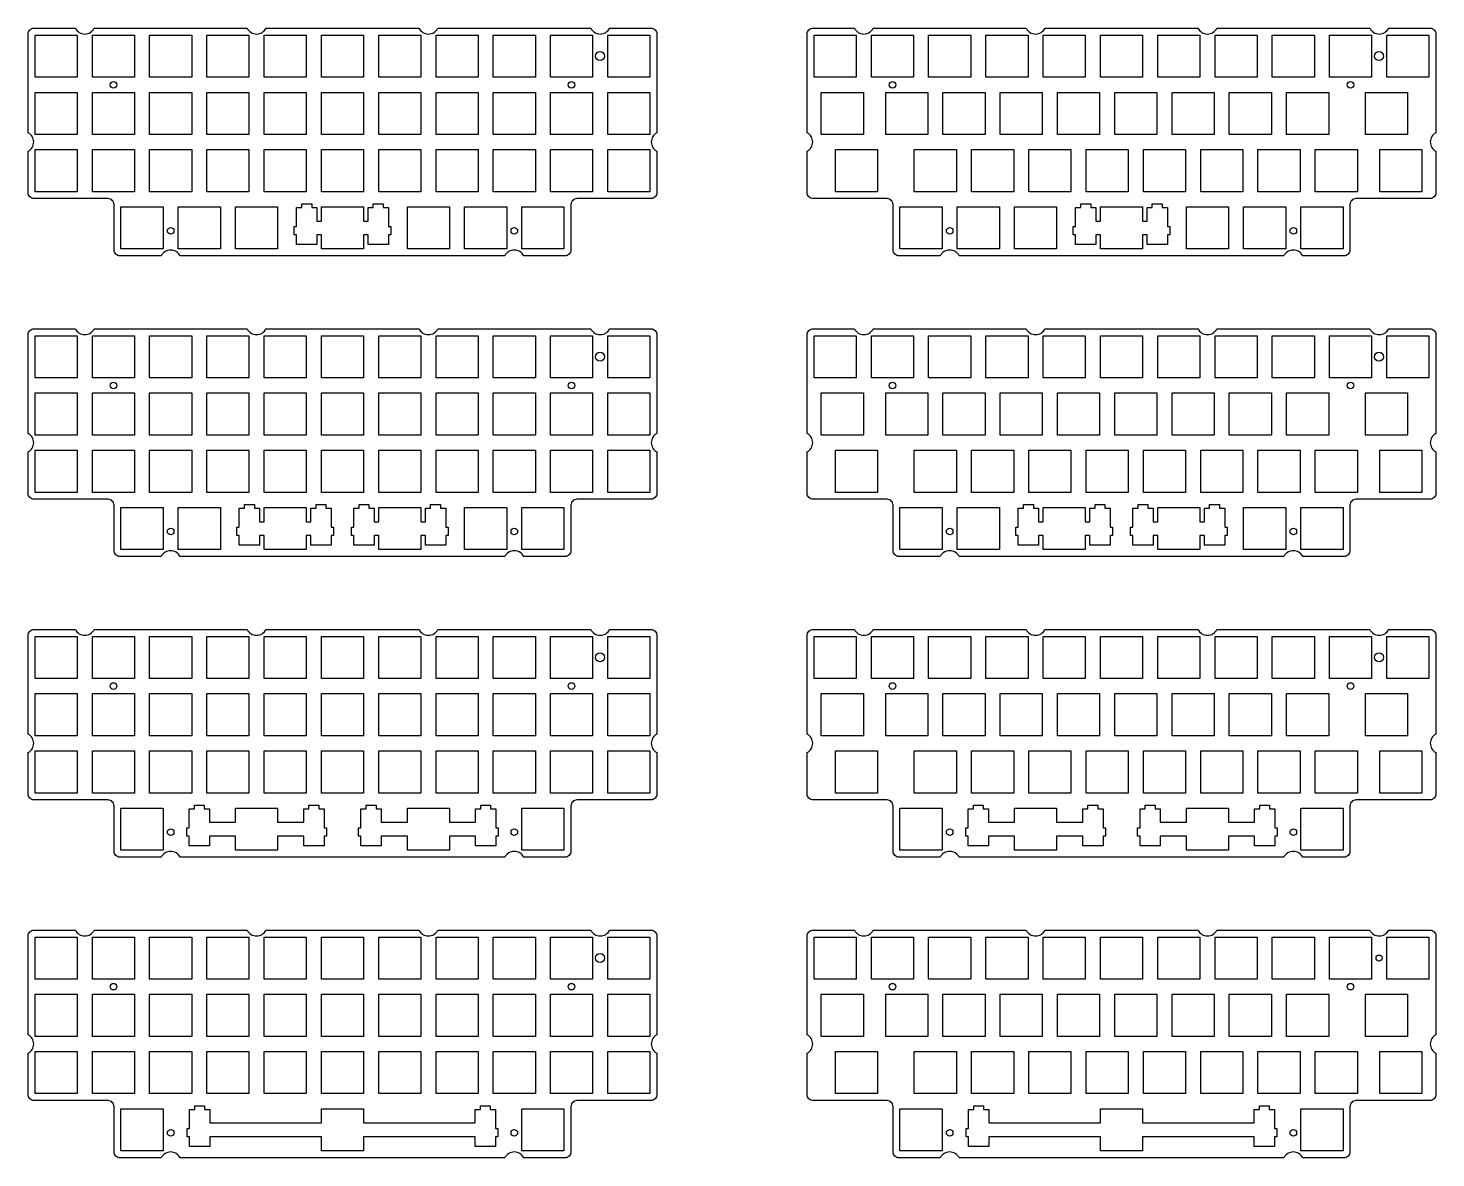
# Model space of a CAD drawing. Header units: millimetres. Extents: x -16 to 909, y -412 to 278.
# Drawn here: x -16.4 to 451.8, y -412.3 to -36.6 of the extents above; entities that cross this region are included whole.
import ezdxf

# ---------------------------------------------------------------- set-up
doc = ezdxf.new("R2010")
doc.units = ezdxf.units.MM
doc.header["$MEASUREMENT"] = 0

msp = doc.modelspace()

# ---------------------------------------------------------------- linework, layer by layer
for points in [[(170.74, -36.58, 0.620659), (177.01, -36.58), (190.7, -36.58, -0.414214), (192.7, -38.58), (192.7, -71.37, 0.59797), (192.7, -77.54), (192.7, -91.28, -0.414214), (190.7, -93.28), (166.12, -93.28, 0.414214), (164.12, -95.28), (164.12, -110.33, -0.414214), (162.12, -112.33), (148.43, -112.33, 0.620659), (142.16, -112.33), (34.13, -112.33, 0.620659), (27.86, -112.33), (14.17, -112.33, -0.414214), (12.17, -110.33), (12.17, -95.28, 0.414214), (10.17, -93.28), (-14.4, -93.28, -0.414214), (-16.4, -91.28), (-16.4, -77.54, 0.59797), (-16.4, -71.37), (-16.4, -38.58, -0.414214), (-14.4, -36.58), (-0.71, -36.58, 0.620659), (5.56, -36.58), (56.44, -36.58, 0.620659), (62.71, -36.58), (113.59, -36.58, 0.620659), (119.86, -36.58)], [(429.84, -36.58, 0.620659), (436.11, -36.58), (449.8, -36.58, -0.414214), (451.8, -38.58), (451.8, -71.37, 0.59797), (451.8, -77.54), (451.8, -91.28, -0.414214), (449.8, -93.28), (425.22, -93.28, 0.414214), (423.22, -95.28), (423.22, -110.33, -0.414214), (421.22, -112.33), (407.53, -112.33, 0.620659), (401.26, -112.33), (293.23, -112.33, 0.620659), (286.96, -112.33), (273.27, -112.33, -0.414214), (271.27, -110.33), (271.27, -95.28, 0.414214), (269.27, -93.28), (244.7, -93.28, -0.414214), (242.7, -91.28), (242.7, -77.54, 0.59797), (242.7, -71.37), (242.7, -38.58, -0.414214), (244.7, -36.58), (258.39, -36.58, 0.620659), (264.66, -36.58), (315.54, -36.58, 0.620659), (321.81, -36.58), (372.69, -36.58, 0.620659), (378.96, -36.58)], [(170.74, -136.58, 0.620659), (177.01, -136.58), (190.7, -136.58, -0.414214), (192.7, -138.58), (192.7, -171.37, 0.59797), (192.7, -177.54), (192.7, -191.28, -0.414214), (190.7, -193.28), (166.12, -193.28, 0.414214), (164.12, -195.28), (164.12, -210.33, -0.414214), (162.12, -212.33), (148.43, -212.33, 0.620659), (142.16, -212.33), (34.13, -212.33, 0.620659), (27.86, -212.33), (14.17, -212.33, -0.414214), (12.17, -210.33), (12.17, -195.28, 0.414214), (10.17, -193.28), (-14.4, -193.28, -0.414214), (-16.4, -191.28), (-16.4, -177.54, 0.59797), (-16.4, -171.37), (-16.4, -138.58, -0.414214), (-14.4, -136.58), (-0.71, -136.58, 0.620659), (5.56, -136.58), (56.44, -136.58, 0.620659), (62.71, -136.58), (113.59, -136.58, 0.620659), (119.86, -136.58)], [(429.84, -136.58, 0.620659), (436.11, -136.58), (449.8, -136.58, -0.414214), (451.8, -138.58), (451.8, -171.37, 0.59797), (451.8, -177.54), (451.8, -191.28, -0.414214), (449.8, -193.28), (425.22, -193.28, 0.414214), (423.22, -195.28), (423.22, -210.33, -0.414214), (421.22, -212.33), (407.53, -212.33, 0.620659), (401.26, -212.33), (293.23, -212.33, 0.620659), (286.96, -212.33), (273.27, -212.33, -0.414214), (271.27, -210.33), (271.27, -195.28, 0.414214), (269.27, -193.28), (244.7, -193.28, -0.414214), (242.7, -191.28), (242.7, -177.54, 0.59797), (242.7, -171.37), (242.7, -138.58, -0.414214), (244.7, -136.58), (258.39, -136.58, 0.620659), (264.66, -136.58), (315.54, -136.58, 0.620659), (321.81, -136.58), (372.69, -136.58, 0.620659), (378.96, -136.58)], [(170.74, -236.58, 0.620659), (177.01, -236.58), (190.7, -236.58, -0.414214), (192.7, -238.58), (192.7, -271.37, 0.59797), (192.7, -277.54), (192.7, -291.28, -0.414214), (190.7, -293.28), (166.12, -293.28, 0.414214), (164.12, -295.28), (164.12, -310.33, -0.414214), (162.12, -312.33), (148.43, -312.33, 0.620659), (142.16, -312.33), (34.13, -312.33, 0.620659), (27.86, -312.33), (14.17, -312.33, -0.414214), (12.17, -310.33), (12.17, -295.28, 0.414214), (10.17, -293.28), (-14.4, -293.28, -0.414214), (-16.4, -291.28), (-16.4, -277.54, 0.59797), (-16.4, -271.37), (-16.4, -238.58, -0.414214), (-14.4, -236.58), (-0.71, -236.58, 0.620659), (5.56, -236.58), (56.44, -236.58, 0.620659), (62.71, -236.58), (113.59, -236.58, 0.620659), (119.86, -236.58)], [(429.84, -236.58, 0.620659), (436.11, -236.58), (449.8, -236.58, -0.414214), (451.8, -238.58), (451.8, -271.37, 0.59797), (451.8, -277.54), (451.8, -291.28, -0.414214), (449.8, -293.28), (425.22, -293.28, 0.414214), (423.22, -295.28), (423.22, -310.33, -0.414214), (421.22, -312.33), (407.53, -312.33, 0.620659), (401.26, -312.33), (293.23, -312.33, 0.620659), (286.96, -312.33), (273.27, -312.33, -0.414214), (271.27, -310.33), (271.27, -295.28, 0.414214), (269.27, -293.28), (244.7, -293.28, -0.414214), (242.7, -291.28), (242.7, -277.54, 0.59797), (242.7, -271.37), (242.7, -238.58, -0.414214), (244.7, -236.58), (258.39, -236.58, 0.620659), (264.66, -236.58), (315.54, -236.58, 0.620659), (321.81, -236.58), (372.69, -236.58, 0.620659), (378.96, -236.58)], [(170.74, -336.58, 0.620659), (177.01, -336.58), (190.7, -336.58, -0.414214), (192.7, -338.58), (192.7, -371.37, 0.59797), (192.7, -377.54), (192.7, -391.28, -0.414214), (190.7, -393.28), (166.12, -393.28, 0.414214), (164.12, -395.28), (164.12, -410.33, -0.414214), (162.12, -412.33), (148.43, -412.33, 0.620659), (142.16, -412.33), (34.13, -412.33, 0.620659), (27.86, -412.33), (14.17, -412.33, -0.414214), (12.17, -410.33), (12.17, -395.28, 0.414214), (10.17, -393.28), (-14.4, -393.28, -0.414214), (-16.4, -391.28), (-16.4, -377.54, 0.59797), (-16.4, -371.37), (-16.4, -338.58, -0.414214), (-14.4, -336.58), (-0.71, -336.58, 0.620659), (5.56, -336.58), (56.44, -336.58, 0.620659), (62.71, -336.58), (113.59, -336.58, 0.620659), (119.86, -336.58)], [(429.84, -336.58, 0.620659), (436.11, -336.58), (449.8, -336.58, -0.414214), (451.8, -338.58), (451.8, -371.37, 0.59797), (451.8, -377.54), (451.8, -391.28, -0.414214), (449.8, -393.28), (425.22, -393.28, 0.414214), (423.22, -395.28), (423.22, -410.33, -0.414214), (421.22, -412.33), (407.53, -412.33, 0.620659), (401.26, -412.33), (293.23, -412.33, 0.620659), (286.96, -412.33), (273.27, -412.33, -0.414214), (271.27, -410.33), (271.27, -395.28, 0.414214), (269.27, -393.28), (244.7, -393.28, -0.414214), (242.7, -391.28), (242.7, -377.54, 0.59797), (242.7, -371.37), (242.7, -338.58, -0.414214), (244.7, -336.58), (258.39, -336.58, 0.620659), (264.66, -336.58), (315.54, -336.58, 0.620659), (321.81, -336.58), (372.69, -336.58, 0.620659), (378.96, -336.58)]]:
    msp.add_lwpolyline(points, format="xyb", close=True)
for points in [[(-0.1, -52.88), (-14.1, -52.88), (-14.1, -38.88), (-0.1, -38.88)], [(18.95, -38.88), (18.95, -52.88), (4.95, -52.88), (4.95, -38.88)], [(38, -38.88), (38, -52.88), (24, -52.88), (24, -38.88)], [(43.05, -38.88), (57.05, -38.88), (57.05, -52.88), (43.05, -52.88)], [(62.1, -38.88), (76.1, -38.88), (76.1, -52.88), (62.1, -52.88)], [(81.15, -52.88), (81.15, -38.88), (95.15, -38.88), (95.15, -52.88)], [(114.2, -52.88), (100.2, -52.88), (100.2, -38.88), (114.2, -38.88)], [(133.25, -38.88), (133.25, -52.88), (119.25, -52.88), (119.25, -38.88)], [(138.3, -52.88), (138.3, -38.88), (152.3, -38.88), (152.3, -52.88)], [(157.35, -52.88), (157.35, -38.88), (171.35, -38.88), (171.35, -52.88)], [(190.4, -52.88), (176.4, -52.88), (176.4, -38.88), (190.4, -38.88)], [(259, -38.88), (259, -52.88), (245, -52.88), (245, -38.88)], [(278.05, -38.88), (278.05, -52.88), (264.05, -52.88), (264.05, -38.88)], [(297.1, -38.88), (297.1, -52.88), (283.1, -52.88), (283.1, -38.88)], [(302.15, -52.88), (302.15, -38.88), (316.15, -38.88), (316.15, -52.88)], [(321.2, -52.88), (321.2, -38.88), (335.2, -38.88), (335.2, -52.88)], [(354.25, -52.88), (340.25, -52.88), (340.25, -38.88), (354.25, -38.88)], [(373.3, -38.88), (373.3, -52.88), (359.3, -52.88), (359.3, -38.88)], [(392.35, -38.88), (392.35, -52.88), (378.35, -52.88), (378.35, -38.88)], [(411.4, -38.88), (411.4, -52.88), (397.4, -52.88), (397.4, -38.88)], [(430.45, -38.88), (430.45, -52.88), (416.45, -52.88), (416.45, -38.88)], [(449.5, -52.88), (435.5, -52.88), (435.5, -38.88), (449.5, -38.88)], [(-14.1, -71.93), (-14.1, -57.93), (-0.1, -57.93), (-0.1, -71.93)], [(4.95, -71.93), (4.95, -57.93), (18.95, -57.93), (18.95, -71.93)], [(24, -71.93), (24, -57.93), (38, -57.93), (38, -71.93)], [(43.05, -71.93), (43.05, -57.93), (57.05, -57.93), (57.05, -71.93)], [(62.1, -71.93), (62.1, -57.93), (76.1, -57.93), (76.1, -71.93)], [(81.15, -71.93), (81.15, -57.93), (95.15, -57.93), (95.15, -71.93)], [(100.2, -71.93), (100.2, -57.93), (114.2, -57.93), (114.2, -71.93)], [(119.25, -71.93), (119.25, -57.93), (133.25, -57.93), (133.25, -71.93)], [(138.3, -71.93), (138.3, -57.93), (152.3, -57.93), (152.3, -71.93)], [(157.35, -71.93), (157.35, -57.93), (171.35, -57.93), (171.35, -71.93)], [(176.4, -71.93), (176.4, -57.93), (190.4, -57.93), (190.4, -71.93)], [(247.38, -57.93), (261.38, -57.93), (261.38, -71.93), (247.38, -71.93)], [(268.81, -57.93), (282.81, -57.93), (282.81, -71.93), (268.81, -71.93)], [(301.86, -57.93), (301.86, -71.93), (287.86, -71.93), (287.86, -57.93)], [(306.91, -71.93), (306.91, -57.93), (320.91, -57.93), (320.91, -71.93)], [(325.96, -57.93), (339.96, -57.93), (339.96, -71.93), (325.96, -71.93)], [(345.01, -57.93), (359.01, -57.93), (359.01, -71.93), (345.01, -71.93)], [(378.06, -57.93), (378.06, -71.93), (364.06, -71.93), (364.06, -57.93)], [(383.11, -71.93), (383.11, -57.93), (397.11, -57.93), (397.11, -71.93)], [(402.16, -57.93), (416.16, -57.93), (416.16, -71.93), (402.16, -71.93)], [(428.35, -57.93), (442.35, -57.93), (442.35, -71.93), (428.35, -71.93)], [(-14.1, -90.98), (-14.1, -76.98), (-0.1, -76.98), (-0.1, -90.98)], [(18.95, -90.98), (4.95, -90.98), (4.95, -76.98), (18.95, -76.98)], [(24, -90.98), (24, -76.98), (38, -76.98), (38, -90.98)], [(43.05, -90.98), (43.05, -76.98), (57.05, -76.98), (57.05, -90.98)], [(62.1, -90.98), (62.1, -76.98), (76.1, -76.98), (76.1, -90.98)], [(81.15, -90.98), (81.15, -76.98), (95.15, -76.98), (95.15, -90.98)], [(100.2, -90.98), (100.2, -76.98), (114.2, -76.98), (114.2, -90.98)], [(119.25, -90.98), (119.25, -76.98), (133.25, -76.98), (133.25, -90.98)], [(138.3, -90.98), (138.3, -76.98), (152.3, -76.98), (152.3, -90.98)], [(157.35, -90.98), (157.35, -76.98), (171.35, -76.98), (171.35, -90.98)], [(176.4, -90.98), (176.4, -76.98), (190.4, -76.98), (190.4, -90.98)], [(266.14, -76.98), (266.14, -90.98), (252.14, -90.98), (252.14, -76.98)], [(292.34, -76.98), (292.34, -90.98), (278.34, -90.98), (278.34, -76.98)], [(311.39, -76.98), (311.39, -90.98), (297.39, -90.98), (297.39, -76.98)], [(316.44, -90.98), (316.44, -76.98), (330.44, -76.98), (330.44, -90.98)], [(335.49, -90.98), (335.49, -76.98), (349.49, -76.98), (349.49, -90.98)], [(368.54, -76.98), (368.54, -90.98), (354.54, -90.98), (354.54, -76.98)], [(387.59, -90.98), (373.59, -90.98), (373.59, -76.98), (387.59, -76.98)], [(392.64, -90.98), (392.64, -76.98), (406.64, -76.98), (406.64, -90.98)], [(425.69, -90.98), (411.69, -90.98), (411.69, -76.98), (425.69, -76.98)], [(447.12, -76.98), (447.12, -90.98), (433.12, -90.98), (433.12, -76.98)], [(14.47, -110.03), (14.47, -96.03), (28.47, -96.03), (28.47, -110.03)], [(47.52, -96.03), (47.52, -110.03), (33.52, -110.03), (33.52, -96.03)], [(52.57, -96.03), (66.57, -96.03), (66.57, -110.03), (52.57, -110.03)], [(95.15, -100.73), (96.67, -100.73), (96.67, -96.26), (98.4, -96.26), (98.4, -95.06), (101.7, -95.06), (101.7, -96.26), (103.42, -96.26), (103.42, -102.53), (104.25, -102.53), (104.25, -105.33), (103.42, -105.33), (103.42, -108.56), (96.67, -108.56), (96.67, -105.33), (95.15, -105.33), (95.15, -110.03), (81.15, -110.03), (81.15, -105.33), (79.62, -105.33), (79.62, -108.56), (72.87, -108.56), (72.87, -105.33), (72.05, -105.33), (72.05, -102.53), (72.87, -102.53), (72.87, -96.26), (74.6, -96.26), (74.6, -95.06), (77.9, -95.06), (77.9, -96.26), (79.62, -96.26), (79.62, -100.73), (81.15, -100.73), (81.15, -96.03), (95.15, -96.03)], [(109.72, -96.03), (123.72, -96.03), (123.72, -110.03), (109.72, -110.03)], [(128.77, -110.03), (128.77, -96.03), (142.77, -96.03), (142.77, -110.03)], [(147.82, -96.03), (161.82, -96.03), (161.82, -110.03), (147.82, -110.03)], [(273.57, -96.03), (287.57, -96.03), (287.57, -110.03), (273.57, -110.03)], [(292.62, -96.03), (306.62, -96.03), (306.62, -110.03), (292.62, -110.03)], [(325.67, -110.03), (311.67, -110.03), (311.67, -96.03), (325.67, -96.03)], [(340.25, -105.33), (338.72, -105.33), (338.72, -108.56), (331.97, -108.56), (331.97, -105.33), (331.15, -105.33), (331.15, -102.53), (331.97, -102.53), (331.97, -96.26), (333.7, -96.26), (333.7, -95.06), (337, -95.06), (337, -96.26), (338.72, -96.26), (338.72, -100.73), (340.25, -100.73), (340.25, -96.03), (354.25, -96.03), (354.25, -100.73), (355.77, -100.73), (355.77, -96.26), (357.5, -96.26), (357.5, -95.06), (360.8, -95.06), (360.8, -96.26), (362.52, -96.26), (362.52, -102.53), (363.35, -102.53), (363.35, -105.33), (362.52, -105.33), (362.52, -108.56), (355.77, -108.56), (355.77, -105.33), (354.25, -105.33), (354.25, -110.03), (340.25, -110.03)], [(382.82, -110.03), (368.82, -110.03), (368.82, -96.03), (382.82, -96.03)], [(387.87, -110.03), (387.87, -96.03), (401.87, -96.03), (401.87, -110.03)], [(406.92, -96.03), (420.92, -96.03), (420.92, -110.03), (406.92, -110.03)], [(-0.1, -152.88), (-14.1, -152.88), (-14.1, -138.88), (-0.1, -138.88)], [(18.95, -138.88), (18.95, -152.88), (4.95, -152.88), (4.95, -138.88)], [(38, -138.88), (38, -152.88), (24, -152.88), (24, -138.88)], [(43.05, -138.88), (57.05, -138.88), (57.05, -152.88), (43.05, -152.88)], [(62.1, -138.88), (76.1, -138.88), (76.1, -152.88), (62.1, -152.88)], [(81.15, -152.88), (81.15, -138.88), (95.15, -138.88), (95.15, -152.88)], [(114.2, -152.88), (100.2, -152.88), (100.2, -138.88), (114.2, -138.88)], [(133.25, -138.88), (133.25, -152.88), (119.25, -152.88), (119.25, -138.88)], [(138.3, -152.88), (138.3, -138.88), (152.3, -138.88), (152.3, -152.88)], [(157.35, -152.88), (157.35, -138.88), (171.35, -138.88), (171.35, -152.88)], [(190.4, -152.88), (176.4, -152.88), (176.4, -138.88), (190.4, -138.88)], [(259, -138.88), (259, -152.88), (245, -152.88), (245, -138.88)], [(278.05, -138.88), (278.05, -152.88), (264.05, -152.88), (264.05, -138.88)], [(297.1, -138.88), (297.1, -152.88), (283.1, -152.88), (283.1, -138.88)], [(302.15, -152.88), (302.15, -138.88), (316.15, -138.88), (316.15, -152.88)], [(321.2, -152.88), (321.2, -138.88), (335.2, -138.88), (335.2, -152.88)], [(354.25, -152.88), (340.25, -152.88), (340.25, -138.88), (354.25, -138.88)], [(373.3, -138.88), (373.3, -152.88), (359.3, -152.88), (359.3, -138.88)], [(392.35, -138.88), (392.35, -152.88), (378.35, -152.88), (378.35, -138.88)], [(411.4, -138.88), (411.4, -152.88), (397.4, -152.88), (397.4, -138.88)], [(430.45, -138.88), (430.45, -152.88), (416.45, -152.88), (416.45, -138.88)], [(449.5, -152.88), (435.5, -152.88), (435.5, -138.88), (449.5, -138.88)], [(-14.1, -171.93), (-14.1, -157.93), (-0.1, -157.93), (-0.1, -171.93)], [(4.95, -171.93), (4.95, -157.93), (18.95, -157.93), (18.95, -171.93)], [(24, -171.93), (24, -157.93), (38, -157.93), (38, -171.93)], [(43.05, -171.93), (43.05, -157.93), (57.05, -157.93), (57.05, -171.93)], [(62.1, -171.93), (62.1, -157.93), (76.1, -157.93), (76.1, -171.93)], [(81.15, -171.93), (81.15, -157.93), (95.15, -157.93), (95.15, -171.93)], [(100.2, -171.93), (100.2, -157.93), (114.2, -157.93), (114.2, -171.93)], [(119.25, -171.93), (119.25, -157.93), (133.25, -157.93), (133.25, -171.93)], [(138.3, -171.93), (138.3, -157.93), (152.3, -157.93), (152.3, -171.93)], [(157.35, -171.93), (157.35, -157.93), (171.35, -157.93), (171.35, -171.93)], [(176.4, -171.93), (176.4, -157.93), (190.4, -157.93), (190.4, -171.93)], [(247.38, -157.93), (261.38, -157.93), (261.38, -171.93), (247.38, -171.93)], [(268.81, -157.93), (282.81, -157.93), (282.81, -171.93), (268.81, -171.93)], [(301.86, -157.93), (301.86, -171.93), (287.86, -171.93), (287.86, -157.93)], [(306.91, -171.93), (306.91, -157.93), (320.91, -157.93), (320.91, -171.93)], [(325.96, -157.93), (339.96, -157.93), (339.96, -171.93), (325.96, -171.93)], [(345.01, -157.93), (359.01, -157.93), (359.01, -171.93), (345.01, -171.93)], [(378.06, -157.93), (378.06, -171.93), (364.06, -171.93), (364.06, -157.93)], [(383.11, -171.93), (383.11, -157.93), (397.11, -157.93), (397.11, -171.93)], [(402.16, -157.93), (416.16, -157.93), (416.16, -171.93), (402.16, -171.93)], [(428.35, -157.93), (442.35, -157.93), (442.35, -171.93), (428.35, -171.93)], [(-14.1, -190.98), (-14.1, -176.98), (-0.1, -176.98), (-0.1, -190.98)], [(18.95, -190.98), (4.95, -190.98), (4.95, -176.98), (18.95, -176.98)], [(24, -190.98), (24, -176.98), (38, -176.98), (38, -190.98)], [(43.05, -190.98), (43.05, -176.98), (57.05, -176.98), (57.05, -190.98)], [(62.1, -190.98), (62.1, -176.98), (76.1, -176.98), (76.1, -190.98)], [(81.15, -190.98), (81.15, -176.98), (95.15, -176.98), (95.15, -190.98)], [(100.2, -190.98), (100.2, -176.98), (114.2, -176.98), (114.2, -190.98)], [(119.25, -190.98), (119.25, -176.98), (133.25, -176.98), (133.25, -190.98)], [(138.3, -190.98), (138.3, -176.98), (152.3, -176.98), (152.3, -190.98)], [(157.35, -190.98), (157.35, -176.98), (171.35, -176.98), (171.35, -190.98)], [(176.4, -190.98), (176.4, -176.98), (190.4, -176.98), (190.4, -190.98)], [(266.14, -176.98), (266.14, -190.98), (252.14, -190.98), (252.14, -176.98)], [(292.34, -190.98), (278.34, -190.98), (278.34, -176.98), (292.34, -176.98)], [(311.39, -176.98), (311.39, -190.98), (297.39, -190.98), (297.39, -176.98)], [(316.44, -190.98), (316.44, -176.98), (330.44, -176.98), (330.44, -190.98)], [(349.49, -176.98), (349.49, -190.98), (335.49, -190.98), (335.49, -176.98)], [(368.54, -176.98), (368.54, -190.98), (354.54, -190.98), (354.54, -176.98)], [(387.59, -190.98), (373.59, -190.98), (373.59, -176.98), (387.59, -176.98)], [(392.64, -190.98), (392.64, -176.98), (406.64, -176.98), (406.64, -190.98)], [(425.69, -190.98), (411.69, -190.98), (411.69, -176.98), (425.69, -176.98)], [(447.12, -176.98), (447.12, -190.98), (433.12, -190.98), (433.12, -176.98)], [(14.47, -196.03), (28.47, -196.03), (28.47, -210.03), (14.47, -210.03)], [(33.52, -196.03), (47.52, -196.03), (47.52, -210.03), (33.52, -210.03)], [(62.1, -205.33), (60.57, -205.33), (60.57, -208.56), (53.82, -208.56), (53.82, -205.33), (53, -205.33), (53, -202.53), (53.82, -202.53), (53.82, -196.26), (55.55, -196.26), (55.55, -195.06), (58.85, -195.06), (58.85, -196.26), (60.57, -196.26), (60.57, -200.73), (62.1, -200.73), (62.1, -196.03), (76.1, -196.03), (76.1, -200.73), (77.62, -200.73), (77.62, -196.26), (79.35, -196.26), (79.35, -195.06), (82.65, -195.06), (82.65, -196.26), (84.37, -196.26), (84.37, -202.53), (85.2, -202.53), (85.2, -205.33), (84.37, -205.33), (84.37, -208.56), (77.62, -208.56), (77.62, -205.33), (76.1, -205.33), (76.1, -210.03), (62.1, -210.03)], [(100.2, -205.33), (98.67, -205.33), (98.67, -208.56), (91.92, -208.56), (91.92, -205.33), (91.1, -205.33), (91.1, -202.53), (91.92, -202.53), (91.92, -196.26), (93.65, -196.26), (93.65, -195.06), (96.95, -195.06), (96.95, -196.26), (98.67, -196.26), (98.67, -200.73), (100.2, -200.73), (100.2, -196.03), (114.2, -196.03), (114.2, -200.73), (115.72, -200.73), (115.72, -196.26), (117.45, -196.26), (117.45, -195.06), (120.75, -195.06), (120.75, -196.26), (122.47, -196.26), (122.47, -202.53), (123.3, -202.53), (123.3, -205.33), (122.47, -205.33), (122.47, -208.56), (115.72, -208.56), (115.72, -205.33), (114.2, -205.33), (114.2, -210.03), (100.2, -210.03)], [(128.77, -210.03), (128.77, -196.03), (142.77, -196.03), (142.77, -210.03)], [(161.82, -196.03), (161.82, -210.03), (147.82, -210.03), (147.82, -196.03)], [(273.57, -210.03), (273.57, -196.03), (287.57, -196.03), (287.57, -210.03)], [(292.62, -196.03), (306.62, -196.03), (306.62, -210.03), (292.62, -210.03)], [(335.2, -200.73), (336.72, -200.73), (336.72, -196.26), (338.45, -196.26), (338.45, -195.06), (341.75, -195.06), (341.75, -196.26), (343.47, -196.26), (343.47, -202.53), (344.3, -202.53), (344.3, -205.33), (343.47, -205.33), (343.47, -208.56), (336.72, -208.56), (336.72, -205.33), (335.2, -205.33), (335.2, -210.03), (321.2, -210.03), (321.2, -205.33), (319.67, -205.33), (319.67, -208.56), (312.92, -208.56), (312.92, -205.33), (312.1, -205.33), (312.1, -202.53), (312.92, -202.53), (312.92, -196.26), (314.65, -196.26), (314.65, -195.06), (317.95, -195.06), (317.95, -196.26), (319.67, -196.26), (319.67, -200.73), (321.2, -200.73), (321.2, -196.03), (335.2, -196.03)], [(373.3, -200.73), (374.82, -200.73), (374.82, -196.26), (376.55, -196.26), (376.55, -195.06), (379.85, -195.06), (379.85, -196.26), (381.57, -196.26), (381.57, -202.53), (382.4, -202.53), (382.4, -205.33), (381.57, -205.33), (381.57, -208.56), (374.82, -208.56), (374.82, -205.33), (373.3, -205.33), (373.3, -210.03), (359.3, -210.03), (359.3, -205.33), (357.77, -205.33), (357.77, -208.56), (351.02, -208.56), (351.02, -205.33), (350.2, -205.33), (350.2, -202.53), (351.02, -202.53), (351.02, -196.26), (352.75, -196.26), (352.75, -195.06), (356.05, -195.06), (356.05, -196.26), (357.77, -196.26), (357.77, -200.73), (359.3, -200.73), (359.3, -196.03), (373.3, -196.03)], [(387.87, -210.03), (387.87, -196.03), (401.87, -196.03), (401.87, -210.03)], [(420.92, -210.03), (406.92, -210.03), (406.92, -196.03), (420.92, -196.03)], [(-14.1, -238.88), (-0.1, -238.88), (-0.1, -252.88), (-14.1, -252.88)], [(18.95, -252.88), (4.95, -252.88), (4.95, -238.88), (18.95, -238.88)], [(38, -252.88), (24, -252.88), (24, -238.88), (38, -238.88)], [(57.05, -252.88), (43.05, -252.88), (43.05, -238.88), (57.05, -238.88)], [(62.1, -252.88), (62.1, -238.88), (76.1, -238.88), (76.1, -252.88)], [(95.15, -252.88), (81.15, -252.88), (81.15, -238.88), (95.15, -238.88)], [(100.2, -238.88), (114.2, -238.88), (114.2, -252.88), (100.2, -252.88)], [(133.25, -252.88), (119.25, -252.88), (119.25, -238.88), (133.25, -238.88)], [(152.3, -252.88), (138.3, -252.88), (138.3, -238.88), (152.3, -238.88)], [(171.35, -252.88), (157.35, -252.88), (157.35, -238.88), (171.35, -238.88)], [(190.4, -238.88), (190.4, -252.88), (176.4, -252.88), (176.4, -238.88)], [(259, -238.88), (259, -252.88), (245, -252.88), (245, -238.88)], [(278.05, -238.88), (278.05, -252.88), (264.05, -252.88), (264.05, -238.88)], [(297.1, -238.88), (297.1, -252.88), (283.1, -252.88), (283.1, -238.88)], [(302.15, -252.88), (302.15, -238.88), (316.15, -238.88), (316.15, -252.88)], [(321.2, -252.88), (321.2, -238.88), (335.2, -238.88), (335.2, -252.88)], [(354.25, -252.88), (340.25, -252.88), (340.25, -238.88), (354.25, -238.88)], [(373.3, -238.88), (373.3, -252.88), (359.3, -252.88), (359.3, -238.88)], [(392.35, -238.88), (392.35, -252.88), (378.35, -252.88), (378.35, -238.88)], [(411.4, -238.88), (411.4, -252.88), (397.4, -252.88), (397.4, -238.88)], [(430.45, -238.88), (430.45, -252.88), (416.45, -252.88), (416.45, -238.88)], [(449.5, -252.88), (435.5, -252.88), (435.5, -238.88), (449.5, -238.88)], [(-14.1, -257.93), (-0.1, -257.93), (-0.1, -271.93), (-14.1, -271.93)], [(4.95, -257.93), (18.95, -257.93), (18.95, -271.93), (4.95, -271.93)], [(24, -271.93), (24, -257.93), (38, -257.93), (38, -271.93)], [(43.05, -257.93), (57.05, -257.93), (57.05, -271.93), (43.05, -271.93)], [(62.1, -257.93), (76.1, -257.93), (76.1, -271.93), (62.1, -271.93)], [(81.15, -257.93), (95.15, -257.93), (95.15, -271.93), (81.15, -271.93)], [(100.2, -257.93), (114.2, -257.93), (114.2, -271.93), (100.2, -271.93)], [(133.25, -257.93), (133.25, -271.93), (119.25, -271.93), (119.25, -257.93)], [(138.3, -257.93), (152.3, -257.93), (152.3, -271.93), (138.3, -271.93)], [(171.35, -257.93), (171.35, -271.93), (157.35, -271.93), (157.35, -257.93)], [(176.4, -257.93), (190.4, -257.93), (190.4, -271.93), (176.4, -271.93)], [(247.38, -257.93), (261.38, -257.93), (261.38, -271.93), (247.38, -271.93)], [(268.81, -257.93), (282.81, -257.93), (282.81, -271.93), (268.81, -271.93)], [(301.86, -257.93), (301.86, -271.93), (287.86, -271.93), (287.86, -257.93)], [(306.91, -271.93), (306.91, -257.93), (320.91, -257.93), (320.91, -271.93)], [(325.96, -257.93), (339.96, -257.93), (339.96, -271.93), (325.96, -271.93)], [(345.01, -257.93), (359.01, -257.93), (359.01, -271.93), (345.01, -271.93)], [(378.06, -257.93), (378.06, -271.93), (364.06, -271.93), (364.06, -257.93)], [(383.11, -271.93), (383.11, -257.93), (397.11, -257.93), (397.11, -271.93)], [(402.16, -257.93), (416.16, -257.93), (416.16, -271.93), (402.16, -271.93)], [(428.35, -257.93), (442.35, -257.93), (442.35, -271.93), (428.35, -271.93)], [(-0.1, -290.98), (-14.1, -290.98), (-14.1, -276.98), (-0.1, -276.98)], [(4.95, -290.98), (4.95, -276.98), (18.95, -276.98), (18.95, -290.98)], [(38, -290.98), (24, -290.98), (24, -276.98), (38, -276.98)], [(57.05, -290.98), (43.05, -290.98), (43.05, -276.98), (57.05, -276.98)], [(76.1, -290.98), (62.1, -290.98), (62.1, -276.98), (76.1, -276.98)], [(95.15, -290.98), (81.15, -290.98), (81.15, -276.98), (95.15, -276.98)], [(114.2, -276.98), (114.2, -290.98), (100.2, -290.98), (100.2, -276.98)], [(133.25, -290.98), (119.25, -290.98), (119.25, -276.98), (133.25, -276.98)], [(152.3, -276.98), (152.3, -290.98), (138.3, -290.98), (138.3, -276.98)], [(171.35, -290.98), (157.35, -290.98), (157.35, -276.98), (171.35, -276.98)], [(176.4, -276.98), (190.4, -276.98), (190.4, -290.98), (176.4, -290.98)], [(266.14, -276.98), (266.14, -290.98), (252.14, -290.98), (252.14, -276.98)], [(292.34, -290.98), (278.34, -290.98), (278.34, -276.98), (292.34, -276.98)], [(311.39, -276.98), (311.39, -290.98), (297.39, -290.98), (297.39, -276.98)], [(316.44, -290.98), (316.44, -276.98), (330.44, -276.98), (330.44, -290.98)], [(349.49, -276.98), (349.49, -290.98), (335.49, -290.98), (335.49, -276.98)], [(368.54, -276.98), (368.54, -290.98), (354.54, -290.98), (354.54, -276.98)], [(387.59, -290.98), (373.59, -290.98), (373.59, -276.98), (387.59, -276.98)], [(392.64, -290.98), (392.64, -276.98), (406.64, -276.98), (406.64, -290.98)], [(425.69, -290.98), (411.69, -290.98), (411.69, -276.98), (425.69, -276.98)], [(447.12, -276.98), (447.12, -290.98), (433.12, -290.98), (433.12, -276.98)], [(28.47, -296.03), (28.47, -310.03), (14.47, -310.03), (14.47, -296.03)], [(52.57, -305.33), (43.9, -305.33), (43.9, -308.56), (37.15, -308.56), (37.15, -305.33), (36.32, -305.33), (36.32, -302.53), (37.15, -302.53), (37.15, -296.26), (38.87, -296.26), (38.87, -295.06), (42.17, -295.06), (42.17, -296.26), (43.9, -296.26), (43.9, -300.73), (52.57, -300.73), (52.57, -296.03), (66.57, -296.03), (66.57, -300.73), (75.25, -300.73), (75.25, -296.26), (76.97, -296.26), (76.97, -295.06), (80.27, -295.06), (80.27, -296.26), (82, -296.26), (82, -302.53), (82.82, -302.53), (82.82, -305.33), (82, -305.33), (82, -308.56), (75.25, -308.56), (75.25, -305.33), (66.57, -305.33), (66.57, -310.03), (52.57, -310.03)], [(109.72, -305.33), (101.05, -305.33), (101.05, -308.56), (94.3, -308.56), (94.3, -305.33), (93.47, -305.33), (93.47, -302.53), (94.3, -302.53), (94.3, -296.26), (96.02, -296.26), (96.02, -295.06), (99.32, -295.06), (99.32, -296.26), (101.05, -296.26), (101.05, -300.73), (109.72, -300.73), (109.72, -296.03), (123.72, -296.03), (123.72, -300.73), (132.4, -300.73), (132.4, -296.26), (134.12, -296.26), (134.12, -295.06), (137.42, -295.06), (137.42, -296.26), (139.15, -296.26), (139.15, -302.53), (139.97, -302.53), (139.97, -305.33), (139.15, -305.33), (139.15, -308.56), (132.4, -308.56), (132.4, -305.33), (123.72, -305.33), (123.72, -310.03), (109.72, -310.03)], [(161.82, -296.03), (161.82, -310.03), (147.82, -310.03), (147.82, -296.03)], [(287.57, -310.03), (273.57, -310.03), (273.57, -296.03), (287.57, -296.03)], [(325.67, -300.73), (334.35, -300.73), (334.35, -296.26), (336.07, -296.26), (336.07, -295.06), (339.37, -295.06), (339.37, -296.26), (341.1, -296.26), (341.1, -302.53), (341.92, -302.53), (341.92, -305.33), (341.1, -305.33), (341.1, -308.56), (334.35, -308.56), (334.35, -305.33), (325.67, -305.33), (325.67, -310.03), (311.67, -310.03), (311.67, -305.33), (303, -305.33), (303, -308.56), (296.25, -308.56), (296.25, -305.33), (295.42, -305.33), (295.42, -302.53), (296.25, -302.53), (296.25, -296.26), (297.97, -296.26), (297.97, -295.06), (301.27, -295.06), (301.27, -296.26), (303, -296.26), (303, -300.73), (311.67, -300.73), (311.67, -296.03), (325.67, -296.03)], [(382.82, -300.73), (391.5, -300.73), (391.5, -296.26), (393.22, -296.26), (393.22, -295.06), (396.52, -295.06), (396.52, -296.26), (398.25, -296.26), (398.25, -302.53), (399.07, -302.53), (399.07, -305.33), (398.25, -305.33), (398.25, -308.56), (391.5, -308.56), (391.5, -305.33), (382.82, -305.33), (382.82, -310.03), (368.82, -310.03), (368.82, -305.33), (360.15, -305.33), (360.15, -308.56), (353.4, -308.56), (353.4, -305.33), (352.57, -305.33), (352.57, -302.53), (353.4, -302.53), (353.4, -296.26), (355.12, -296.26), (355.12, -295.06), (358.42, -295.06), (358.42, -296.26), (360.15, -296.26), (360.15, -300.73), (368.82, -300.73), (368.82, -296.03), (382.82, -296.03)], [(420.92, -296.03), (420.92, -310.03), (406.92, -310.03), (406.92, -296.03)], [(-0.1, -352.88), (-14.1, -352.88), (-14.1, -338.88), (-0.1, -338.88)], [(18.95, -338.88), (18.95, -352.88), (4.95, -352.88), (4.95, -338.88)], [(38, -338.88), (38, -352.88), (24, -352.88), (24, -338.88)], [(43.05, -338.88), (57.05, -338.88), (57.05, -352.88), (43.05, -352.88)], [(62.1, -338.88), (76.1, -338.88), (76.1, -352.88), (62.1, -352.88)], [(81.15, -352.88), (81.15, -338.88), (95.15, -338.88), (95.15, -352.88)], [(114.2, -352.88), (100.2, -352.88), (100.2, -338.88), (114.2, -338.88)], [(133.25, -338.88), (133.25, -352.88), (119.25, -352.88), (119.25, -338.88)], [(138.3, -352.88), (138.3, -338.88), (152.3, -338.88), (152.3, -352.88)], [(157.35, -352.88), (157.35, -338.88), (171.35, -338.88), (171.35, -352.88)], [(190.4, -352.88), (176.4, -352.88), (176.4, -338.88), (190.4, -338.88)], [(259, -338.88), (259, -352.88), (245, -352.88), (245, -338.88)], [(278.05, -338.88), (278.05, -352.88), (264.05, -352.88), (264.05, -338.88)], [(297.1, -338.88), (297.1, -352.88), (283.1, -352.88), (283.1, -338.88)], [(302.15, -352.88), (302.15, -338.88), (316.15, -338.88), (316.15, -352.88)], [(321.2, -352.88), (321.2, -338.88), (335.2, -338.88), (335.2, -352.88)], [(354.25, -352.88), (340.25, -352.88), (340.25, -338.88), (354.25, -338.88)], [(373.3, -338.88), (373.3, -352.88), (359.3, -352.88), (359.3, -338.88)], [(392.35, -338.88), (392.35, -352.88), (378.35, -352.88), (378.35, -338.88)], [(411.4, -338.88), (411.4, -352.88), (397.4, -352.88), (397.4, -338.88)], [(430.45, -338.88), (430.45, -352.88), (416.45, -352.88), (416.45, -338.88)], [(449.5, -352.88), (435.5, -352.88), (435.5, -338.88), (449.5, -338.88)], [(-14.1, -371.93), (-14.1, -357.93), (-0.1, -357.93), (-0.1, -371.93)], [(4.95, -371.93), (4.95, -357.93), (18.95, -357.93), (18.95, -371.93)], [(24, -371.93), (24, -357.93), (38, -357.93), (38, -371.93)], [(43.05, -371.93), (43.05, -357.93), (57.05, -357.93), (57.05, -371.93)], [(62.1, -371.93), (62.1, -357.93), (76.1, -357.93), (76.1, -371.93)], [(81.15, -371.93), (81.15, -357.93), (95.15, -357.93), (95.15, -371.93)], [(100.2, -371.93), (100.2, -357.93), (114.2, -357.93), (114.2, -371.93)], [(119.25, -371.93), (119.25, -357.93), (133.25, -357.93), (133.25, -371.93)], [(138.3, -371.93), (138.3, -357.93), (152.3, -357.93), (152.3, -371.93)], [(157.35, -371.93), (157.35, -357.93), (171.35, -357.93), (171.35, -371.93)], [(176.4, -371.93), (176.4, -357.93), (190.4, -357.93), (190.4, -371.93)], [(247.38, -357.93), (261.38, -357.93), (261.38, -371.93), (247.38, -371.93)], [(268.81, -357.93), (282.81, -357.93), (282.81, -371.93), (268.81, -371.93)], [(301.86, -357.93), (301.86, -371.93), (287.86, -371.93), (287.86, -357.93)], [(306.91, -371.93), (306.91, -357.93), (320.91, -357.93), (320.91, -371.93)], [(325.96, -357.93), (339.96, -357.93), (339.96, -371.93), (325.96, -371.93)], [(345.01, -357.93), (359.01, -357.93), (359.01, -371.93), (345.01, -371.93)], [(378.06, -357.93), (378.06, -371.93), (364.06, -371.93), (364.06, -357.93)], [(383.11, -371.93), (383.11, -357.93), (397.11, -357.93), (397.11, -371.93)], [(402.16, -357.93), (416.16, -357.93), (416.16, -371.93), (402.16, -371.93)], [(428.35, -357.93), (442.35, -357.93), (442.35, -371.93), (428.35, -371.93)], [(-14.1, -390.98), (-14.1, -376.98), (-0.1, -376.98), (-0.1, -390.98)], [(18.95, -390.98), (4.95, -390.98), (4.95, -376.98), (18.95, -376.98)], [(24, -390.98), (24, -376.98), (38, -376.98), (38, -390.98)], [(43.05, -390.98), (43.05, -376.98), (57.05, -376.98), (57.05, -390.98)], [(62.1, -390.98), (62.1, -376.98), (76.1, -376.98), (76.1, -390.98)], [(81.15, -390.98), (81.15, -376.98), (95.15, -376.98), (95.15, -390.98)], [(100.2, -390.98), (100.2, -376.98), (114.2, -376.98), (114.2, -390.98)], [(119.25, -390.98), (119.25, -376.98), (133.25, -376.98), (133.25, -390.98)], [(138.3, -390.98), (138.3, -376.98), (152.3, -376.98), (152.3, -390.98)], [(157.35, -390.98), (157.35, -376.98), (171.35, -376.98), (171.35, -390.98)], [(176.4, -390.98), (176.4, -376.98), (190.4, -376.98), (190.4, -390.98)], [(266.14, -376.98), (266.14, -390.98), (252.14, -390.98), (252.14, -376.98)], [(292.34, -390.98), (278.34, -390.98), (278.34, -376.98), (292.34, -376.98)], [(311.39, -376.98), (311.39, -390.98), (297.39, -390.98), (297.39, -376.98)], [(316.44, -390.98), (316.44, -376.98), (330.44, -376.98), (330.44, -390.98)], [(349.49, -376.98), (349.49, -390.98), (335.49, -390.98), (335.49, -376.98)], [(368.54, -376.98), (368.54, -390.98), (354.54, -390.98), (354.54, -376.98)], [(387.59, -390.98), (373.59, -390.98), (373.59, -376.98), (387.59, -376.98)], [(392.64, -390.98), (392.64, -376.98), (406.64, -376.98), (406.64, -390.98)], [(425.69, -390.98), (411.69, -390.98), (411.69, -376.98), (425.69, -376.98)], [(447.12, -376.98), (447.12, -390.98), (433.12, -390.98), (433.12, -376.98)], [(28.47, -410.03), (14.47, -410.03), (14.47, -396.03), (28.47, -396.03)], [(81.15, -405.33), (44.02, -405.33), (44.02, -408.56), (37.27, -408.56), (37.27, -405.33), (36.45, -405.33), (36.45, -402.53), (37.27, -402.53), (37.27, -396.26), (39, -396.26), (39, -395.06), (42.3, -395.06), (42.3, -396.26), (44.02, -396.26), (44.02, -400.73), (81.15, -400.73), (81.15, -396.03), (95.15, -396.03), (95.15, -400.73), (132.27, -400.73), (132.27, -396.26), (134, -396.26), (134, -395.06), (137.3, -395.06), (137.3, -396.26), (139.02, -396.26), (139.02, -402.53), (139.85, -402.53), (139.85, -405.33), (139.02, -405.33), (139.02, -408.56), (132.27, -408.56), (132.27, -405.33), (95.15, -405.33), (95.15, -410.03), (81.15, -410.03)], [(147.82, -410.03), (147.82, -396.03), (161.82, -396.03), (161.82, -410.03)], [(287.57, -396.03), (287.57, -410.03), (273.57, -410.03), (273.57, -396.03)], [(354.25, -400.73), (391.37, -400.73), (391.37, -396.26), (393.1, -396.26), (393.1, -395.06), (396.4, -395.06), (396.4, -396.26), (398.12, -396.26), (398.12, -402.53), (398.95, -402.53), (398.95, -405.33), (398.12, -405.33), (398.12, -408.56), (391.37, -408.56), (391.37, -405.33), (354.25, -405.33), (354.25, -410.03), (340.25, -410.03), (340.25, -405.33), (303.12, -405.33), (303.12, -408.56), (296.37, -408.56), (296.37, -405.33), (295.55, -405.33), (295.55, -402.53), (296.37, -402.53), (296.37, -396.26), (298.1, -396.26), (298.1, -395.06), (301.4, -395.06), (301.4, -396.26), (303.12, -396.26), (303.12, -400.73), (340.25, -400.73), (340.25, -396.03), (354.25, -396.03)], [(406.92, -410.03), (406.92, -396.03), (420.92, -396.03), (420.92, -410.03)]]:
    msp.add_lwpolyline(points, close=True)
for centre, radius in [((173.82, -45.88), 1.5), ((432.92, -45.88), 1.5), ((11.95, -55.4, 0), 1.1), ((164.35, -55.4, 0), 1.1), ((271.05, -55.4, 0), 1.1), ((423.45, -55.4, 0), 1.1), ((31, -104.03, 0), 1.1), ((145.3, -104.03, 0), 1.1), ((290.1, -104.03, 0), 1.1), ((404.4, -104.03, 0), 1.1), ((173.82, -145.88), 1.5), ((432.92, -145.88), 1.5), ((11.95, -155.4, 0), 1.1), ((164.35, -155.4, 0), 1.1), ((271.05, -155.4, 0), 1.1), ((423.45, -155.4, 0), 1.1), ((31, -204.03, 0), 1.1), ((145.3, -204.03, 0), 1.1), ((290.1, -204.03, 0), 1.1), ((404.4, -204.03, 0), 1.1), ((173.82, -245.88), 1.5), ((432.92, -245.88), 1.5), ((11.95, -255.4, 0), 1.1), ((164.35, -255.4, 0), 1.1), ((271.05, -255.4, 0), 1.1), ((423.45, -255.4, 0), 1.1), ((31, -304.03, 0), 1.1), ((145.3, -304.03, 0), 1.1), ((290.1, -304.03, 0), 1.1), ((404.4, -304.03, 0), 1.1), ((173.82, -345.88), 1.5), ((432.92, -345.88), 1), ((11.95, -355.4, 0), 1.1), ((164.35, -355.4, 0), 1.1), ((271.05, -355.4, 0), 1.1), ((423.45, -355.4, 0), 1.1), ((31, -404.03, 0), 1.1), ((145.3, -404.03, 0), 1.1), ((290.1, -404.03, 0), 1.1), ((404.4, -404.03, 0), 1.1)]:
    msp.add_circle(centre, radius)

doc.saveas('drawing.dxf')
